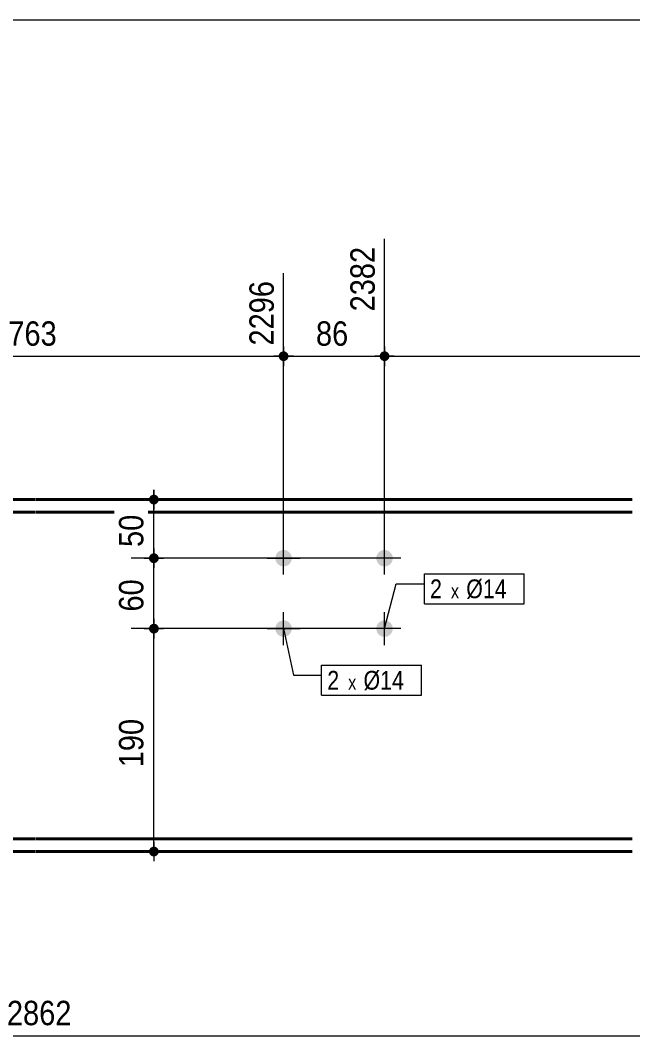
# Model space of a CAD drawing. Header units: millimetres. Extents: x 2 to 287, y 5 to 195.
# Drawn here: x 144.7 to 209.9, y 86.8 to 195 of the extents above; entities that cross this region are included whole.
import ezdxf

# ---------------------------------------------------------------- set-up
doc = ezdxf.new("R2010")
doc.units = ezdxf.units.MM
for name, color, linetype, lineweight in [('Boulon', 7, 'Continuous', 0), ('Cotation', 7, 'Continuous', 0), ('Désignation boulon', 3, 'Continuous', 0), ('Feuille dessin', 5, 'Continuous', 0), ('Piece', 2, 'Continuous', 0)]:
    doc.layers.add(name, color=color, linetype=linetype, lineweight=lineweight)
doc.styles.add('ARIAL', font='ARIAL.TTF')
doc.styles.add('COMIC_SANS_MS', font='COMIC.TTF')

# ---------------------------------------------------------------- blocks, each defined once
blk = doc.blocks.new('*A5')
at = {"layer": 'Boulon'}
for points in [[(184.36, 137.65), (184.35, 137.61), (184.35, 137.56), (184.34, 137.52), (184.33, 137.48), (184.32, 137.44), (184.31, 137.4), (184.29, 137.36), (184.27, 137.32), (184.25, 137.28), (184.23, 137.24), (184.21, 137.21), (184.18, 137.17), (184.16, 137.14), (184.13, 137.1), (184.1, 137.07), (184.07, 137.04), (184.04, 137.02), (184, 136.99), (183.97, 136.96), (183.93, 136.94), (183.89, 136.92), (183.86, 136.9), (183.82, 136.88), (183.78, 136.87), (183.74, 136.85), (183.69, 136.84), (183.65, 136.83), (183.61, 136.83), (183.57, 136.82), (183.52, 136.82), (183.48, 136.82), (183.44, 136.82), (183.4, 136.82), (183.35, 136.83), (183.31, 136.83), (183.27, 136.84), (183.23, 136.85), (183.19, 136.87), (183.15, 136.88), (183.11, 136.9), (183.07, 136.92), (183.03, 136.94), (183, 136.96), (182.96, 136.99), (182.93, 137.02), (182.89, 137.04), (182.86, 137.07), (182.83, 137.1), (182.81, 137.14), (182.78, 137.17), (182.75, 137.21), (182.73, 137.24), (182.71, 137.28), (182.69, 137.32), (182.67, 137.36), (182.66, 137.4), (182.64, 137.44), (182.63, 137.48), (182.62, 137.52), (182.62, 137.56), (182.61, 137.61), (182.61, 137.65), (182.61, 137.69), (182.61, 137.73), (182.61, 137.78), (182.62, 137.82), (182.62, 137.86), (182.63, 137.9), (182.64, 137.95), (182.66, 137.99), (182.67, 138.03), (182.69, 138.07), (182.71, 138.1), (182.73, 138.14), (182.75, 138.18), (182.78, 138.21), (182.81, 138.25), (182.83, 138.28), (182.86, 138.31), (182.89, 138.34), (182.93, 138.37), (182.96, 138.39), (183, 138.42), (183.03, 138.44), (183.07, 138.46), (183.11, 138.48), (183.15, 138.5), (183.19, 138.52), (183.23, 138.53), (183.27, 138.54), (183.31, 138.55), (183.35, 138.56), (183.4, 138.56), (183.44, 138.57), (183.48, 138.57), (183.52, 138.57), (183.57, 138.56), (183.61, 138.56), (183.65, 138.55), (183.69, 138.54), (183.74, 138.53), (183.78, 138.52), (183.82, 138.5), (183.86, 138.48), (183.89, 138.46), (183.93, 138.44), (183.97, 138.42), (184, 138.39), (184.04, 138.37), (184.07, 138.34), (184.1, 138.31), (184.13, 138.28), (184.16, 138.25), (184.18, 138.21), (184.21, 138.18), (184.23, 138.14), (184.25, 138.1), (184.27, 138.07), (184.29, 138.03), (184.31, 137.99), (184.32, 137.95), (184.33, 137.9), (184.34, 137.86), (184.35, 137.82), (184.35, 137.78), (184.36, 137.73), (184.36, 137.69)], [(184.36, 130.15), (184.35, 130.11), (184.35, 130.06), (184.34, 130.02), (184.33, 129.98), (184.32, 129.94), (184.31, 129.9), (184.29, 129.86), (184.27, 129.82), (184.25, 129.78), (184.23, 129.74), (184.21, 129.71), (184.18, 129.67), (184.16, 129.64), (184.13, 129.6), (184.1, 129.57), (184.07, 129.54), (184.04, 129.52), (184, 129.49), (183.97, 129.46), (183.93, 129.44), (183.89, 129.42), (183.86, 129.4), (183.82, 129.38), (183.78, 129.37), (183.74, 129.35), (183.69, 129.34), (183.65, 129.33), (183.61, 129.33), (183.57, 129.32), (183.52, 129.32), (183.48, 129.32), (183.44, 129.32), (183.4, 129.32), (183.35, 129.33), (183.31, 129.33), (183.27, 129.34), (183.23, 129.35), (183.19, 129.37), (183.15, 129.38), (183.11, 129.4), (183.07, 129.42), (183.03, 129.44), (183, 129.46), (182.96, 129.49), (182.93, 129.52), (182.89, 129.54), (182.86, 129.57), (182.83, 129.6), (182.81, 129.64), (182.78, 129.67), (182.75, 129.71), (182.73, 129.74), (182.71, 129.78), (182.69, 129.82), (182.67, 129.86), (182.66, 129.9), (182.64, 129.94), (182.63, 129.98), (182.62, 130.02), (182.62, 130.06), (182.61, 130.11), (182.61, 130.15), (182.61, 130.19), (182.61, 130.23), (182.61, 130.28), (182.62, 130.32), (182.62, 130.36), (182.63, 130.4), (182.64, 130.45), (182.66, 130.49), (182.67, 130.53), (182.69, 130.57), (182.71, 130.6), (182.73, 130.64), (182.75, 130.68), (182.78, 130.71), (182.81, 130.75), (182.83, 130.78), (182.86, 130.81), (182.89, 130.84), (182.93, 130.87), (182.96, 130.89), (183, 130.92), (183.03, 130.94), (183.07, 130.96), (183.11, 130.98), (183.15, 131), (183.19, 131.02), (183.23, 131.03), (183.27, 131.04), (183.31, 131.05), (183.35, 131.06), (183.4, 131.06), (183.44, 131.07), (183.48, 131.07), (183.52, 131.07), (183.57, 131.06), (183.61, 131.06), (183.65, 131.05), (183.69, 131.04), (183.74, 131.03), (183.78, 131.02), (183.82, 131), (183.86, 130.98), (183.89, 130.96), (183.93, 130.94), (183.97, 130.92), (184, 130.89), (184.04, 130.87), (184.07, 130.84), (184.1, 130.81), (184.13, 130.78), (184.16, 130.75), (184.18, 130.71), (184.21, 130.68), (184.23, 130.64), (184.25, 130.6), (184.27, 130.57), (184.29, 130.53), (184.31, 130.49), (184.32, 130.45), (184.33, 130.4), (184.34, 130.36), (184.35, 130.32), (184.35, 130.28), (184.36, 130.23), (184.36, 130.19)]]:
    blk.add_hatch(color=256, dxfattribs=at).paths.add_polyline_path(points, flags=17)
at = {"layer": 'Boulon', "linetype": 'Continuous', "lineweight": 0}
for p, q in [((183.48, 135.94), (183.48, 139.44)), ((185.23, 137.69), (181.73, 137.69)), ((183.48, 128.44), (183.48, 131.94)), ((185.23, 130.19), (181.73, 130.19))]:
    blk.add_line(p, q, dxfattribs=at)
blk = doc.blocks.new('*A6')
at = {"layer": 'Boulon'}
for points in [[(173.61, 137.65), (173.6, 137.61), (173.6, 137.56), (173.59, 137.52), (173.58, 137.48), (173.57, 137.44), (173.56, 137.4), (173.54, 137.36), (173.52, 137.32), (173.5, 137.28), (173.48, 137.24), (173.46, 137.21), (173.43, 137.17), (173.41, 137.14), (173.38, 137.1), (173.35, 137.07), (173.32, 137.04), (173.29, 137.02), (173.25, 136.99), (173.22, 136.96), (173.18, 136.94), (173.14, 136.92), (173.11, 136.9), (173.07, 136.88), (173.03, 136.87), (172.99, 136.85), (172.94, 136.84), (172.9, 136.83), (172.86, 136.83), (172.82, 136.82), (172.77, 136.82), (172.73, 136.82), (172.69, 136.82), (172.65, 136.82), (172.6, 136.83), (172.56, 136.83), (172.52, 136.84), (172.48, 136.85), (172.44, 136.87), (172.4, 136.88), (172.36, 136.9), (172.32, 136.92), (172.28, 136.94), (172.25, 136.96), (172.21, 136.99), (172.18, 137.02), (172.14, 137.04), (172.11, 137.07), (172.08, 137.1), (172.06, 137.14), (172.03, 137.17), (172, 137.21), (171.98, 137.24), (171.96, 137.28), (171.94, 137.32), (171.92, 137.36), (171.91, 137.4), (171.89, 137.44), (171.88, 137.48), (171.87, 137.52), (171.87, 137.56), (171.86, 137.61), (171.86, 137.65), (171.86, 137.69), (171.86, 137.73), (171.86, 137.78), (171.87, 137.82), (171.87, 137.86), (171.88, 137.9), (171.89, 137.95), (171.91, 137.99), (171.92, 138.03), (171.94, 138.07), (171.96, 138.1), (171.98, 138.14), (172, 138.18), (172.03, 138.21), (172.06, 138.25), (172.08, 138.28), (172.11, 138.31), (172.14, 138.34), (172.18, 138.37), (172.21, 138.39), (172.25, 138.42), (172.28, 138.44), (172.32, 138.46), (172.36, 138.48), (172.4, 138.5), (172.44, 138.52), (172.48, 138.53), (172.52, 138.54), (172.56, 138.55), (172.6, 138.56), (172.65, 138.56), (172.69, 138.57), (172.73, 138.57), (172.77, 138.57), (172.82, 138.56), (172.86, 138.56), (172.9, 138.55), (172.94, 138.54), (172.99, 138.53), (173.03, 138.52), (173.07, 138.5), (173.11, 138.48), (173.14, 138.46), (173.18, 138.44), (173.22, 138.42), (173.25, 138.39), (173.29, 138.37), (173.32, 138.34), (173.35, 138.31), (173.38, 138.28), (173.41, 138.25), (173.43, 138.21), (173.46, 138.18), (173.48, 138.14), (173.5, 138.1), (173.52, 138.07), (173.54, 138.03), (173.56, 137.99), (173.57, 137.95), (173.58, 137.9), (173.59, 137.86), (173.6, 137.82), (173.6, 137.78), (173.61, 137.73), (173.61, 137.69)], [(173.61, 130.15), (173.6, 130.11), (173.6, 130.06), (173.59, 130.02), (173.58, 129.98), (173.57, 129.94), (173.56, 129.9), (173.54, 129.86), (173.52, 129.82), (173.5, 129.78), (173.48, 129.74), (173.46, 129.71), (173.43, 129.67), (173.41, 129.64), (173.38, 129.6), (173.35, 129.57), (173.32, 129.54), (173.29, 129.52), (173.25, 129.49), (173.22, 129.46), (173.18, 129.44), (173.14, 129.42), (173.11, 129.4), (173.07, 129.38), (173.03, 129.37), (172.99, 129.35), (172.94, 129.34), (172.9, 129.33), (172.86, 129.33), (172.82, 129.32), (172.77, 129.32), (172.73, 129.32), (172.69, 129.32), (172.65, 129.32), (172.6, 129.33), (172.56, 129.33), (172.52, 129.34), (172.48, 129.35), (172.44, 129.37), (172.4, 129.38), (172.36, 129.4), (172.32, 129.42), (172.28, 129.44), (172.25, 129.46), (172.21, 129.49), (172.18, 129.52), (172.14, 129.54), (172.11, 129.57), (172.08, 129.6), (172.06, 129.64), (172.03, 129.67), (172, 129.71), (171.98, 129.74), (171.96, 129.78), (171.94, 129.82), (171.92, 129.86), (171.91, 129.9), (171.89, 129.94), (171.88, 129.98), (171.87, 130.02), (171.87, 130.06), (171.86, 130.11), (171.86, 130.15), (171.86, 130.19), (171.86, 130.23), (171.86, 130.28), (171.87, 130.32), (171.87, 130.36), (171.88, 130.4), (171.89, 130.45), (171.91, 130.49), (171.92, 130.53), (171.94, 130.57), (171.96, 130.6), (171.98, 130.64), (172, 130.68), (172.03, 130.71), (172.06, 130.75), (172.08, 130.78), (172.11, 130.81), (172.14, 130.84), (172.18, 130.87), (172.21, 130.89), (172.25, 130.92), (172.28, 130.94), (172.32, 130.96), (172.36, 130.98), (172.4, 131), (172.44, 131.02), (172.48, 131.03), (172.52, 131.04), (172.56, 131.05), (172.6, 131.06), (172.65, 131.06), (172.69, 131.07), (172.73, 131.07), (172.77, 131.07), (172.82, 131.06), (172.86, 131.06), (172.9, 131.05), (172.94, 131.04), (172.99, 131.03), (173.03, 131.02), (173.07, 131), (173.11, 130.98), (173.14, 130.96), (173.18, 130.94), (173.22, 130.92), (173.25, 130.89), (173.29, 130.87), (173.32, 130.84), (173.35, 130.81), (173.38, 130.78), (173.41, 130.75), (173.43, 130.71), (173.46, 130.68), (173.48, 130.64), (173.5, 130.6), (173.52, 130.57), (173.54, 130.53), (173.56, 130.49), (173.57, 130.45), (173.58, 130.4), (173.59, 130.36), (173.6, 130.32), (173.6, 130.28), (173.61, 130.23), (173.61, 130.19)]]:
    blk.add_hatch(color=256, dxfattribs=at).paths.add_polyline_path(points, flags=17)
at = {"layer": 'Boulon', "linetype": 'Continuous', "lineweight": 0}
for p, q in [((172.73, 135.94), (172.73, 139.44)), ((170.98, 137.69), (174.48, 137.69)), ((172.73, 128.44), (172.73, 131.94)), ((170.98, 130.19), (174.48, 130.19))]:
    blk.add_line(p, q, dxfattribs=at)
blk = doc.blocks.new('*A7')
at = {"layer": 'Piece', "color": 2, "linetype": 'Continuous', "lineweight": 40}
for p, q in [((146.260622, 143.941419), (82.768208, 143.941419)), ((209.853036, 143.941419), (146.360622, 143.941419)), ((146.260622, 142.603919), (96.318596, 142.603919)), ((154.678596, 142.603919), (146.360622, 142.603919)), ((209.853036, 142.603919), (158.318596, 142.603919)), ((146.260622, 107.778919), (82.768208, 107.778919)), ((209.853036, 107.778919), (146.360622, 107.778919)), ((82.768208, 106.441419), (146.260622, 106.441419)), ((146.360622, 106.441419), (209.853036, 106.441419))]:
    blk.add_line(p, q, dxfattribs=at)
blk = doc.blocks.new('*A8')
at = {"layer": 'Feuille dessin', "linetype": 'Continuous', "lineweight": 0}
blk.add_line((282, 195), (5, 195), dxfattribs=at)
blk = doc.blocks.new('*A15')
at = {"layer": 'Cotation', "linetype": 'Continuous', "lineweight": 0}
blk.add_line((53.04, 86.82), (241.2, 86.82), dxfattribs=at)
at = {"layer": 'Cotation', "style": 'ARIAL', "width": 0.85}
blk.add_text('2862', height=2.6, dxfattribs=at).set_placement((143.27, 87.94))
blk = doc.blocks.new('*A23')
at = {"layer": 'Cotation'}
for points in [[(119.86, 158.7), (119.84, 158.7), (119.81, 158.7), (119.79, 158.7), (119.76, 158.71), (119.74, 158.72), (119.71, 158.73), (119.69, 158.73), (119.67, 158.74), (119.64, 158.76), (119.62, 158.77), (119.6, 158.78), (119.58, 158.8), (119.56, 158.81), (119.54, 158.83), (119.52, 158.85), (119.5, 158.87), (119.49, 158.89), (119.47, 158.91), (119.46, 158.93), (119.44, 158.95), (119.43, 158.97), (119.42, 158.99), (119.41, 159.02), (119.4, 159.04), (119.39, 159.06), (119.38, 159.09), (119.38, 159.11), (119.38, 159.14), (119.37, 159.16), (119.37, 159.19), (119.37, 159.21), (119.37, 159.24), (119.37, 159.27), (119.38, 159.29), (119.38, 159.32), (119.38, 159.34), (119.39, 159.37), (119.4, 159.39), (119.41, 159.41), (119.42, 159.44), (119.43, 159.46), (119.44, 159.48), (119.46, 159.5), (119.47, 159.52), (119.49, 159.54), (119.5, 159.56), (119.52, 159.58), (119.54, 159.6), (119.56, 159.62), (119.58, 159.63), (119.6, 159.65), (119.62, 159.66), (119.64, 159.67), (119.67, 159.68), (119.69, 159.7), (119.71, 159.7), (119.74, 159.71), (119.76, 159.72), (119.79, 159.72), (119.81, 159.73), (119.84, 159.73), (119.86, 159.73), (119.89, 159.73), (119.91, 159.73), (119.94, 159.73), (119.97, 159.73), (119.99, 159.72), (120.02, 159.72), (120.04, 159.71), (120.06, 159.7), (120.09, 159.7), (120.11, 159.68), (120.13, 159.67), (120.16, 159.66), (120.18, 159.65), (120.2, 159.63), (120.22, 159.62), (120.24, 159.6), (120.26, 159.58), (120.27, 159.56), (120.29, 159.54), (120.31, 159.52), (120.32, 159.5), (120.34, 159.48), (120.35, 159.46), (120.36, 159.44), (120.37, 159.41), (120.38, 159.39), (120.39, 159.37), (120.39, 159.34), (120.4, 159.32), (120.4, 159.29), (120.41, 159.27), (120.41, 159.24), (120.41, 159.21), (120.41, 159.19), (120.41, 159.16), (120.4, 159.14), (120.4, 159.11), (120.39, 159.09), (120.39, 159.06), (120.38, 159.04), (120.37, 159.02), (120.36, 158.99), (120.35, 158.97), (120.34, 158.95), (120.32, 158.93), (120.31, 158.91), (120.29, 158.89), (120.27, 158.87), (120.26, 158.85), (120.24, 158.83), (120.22, 158.81), (120.2, 158.8), (120.18, 158.78), (120.16, 158.77), (120.13, 158.76), (120.11, 158.74), (120.09, 158.73), (120.06, 158.73), (120.04, 158.72), (120.02, 158.71), (119.99, 158.7), (119.97, 158.7), (119.94, 158.7), (119.91, 158.7), (119.89, 158.69)], [(172.71, 158.7), (172.68, 158.7), (172.66, 158.7), (172.63, 158.7), (172.61, 158.71), (172.58, 158.72), (172.56, 158.73), (172.53, 158.73), (172.51, 158.74), (172.49, 158.76), (172.46, 158.77), (172.44, 158.78), (172.42, 158.8), (172.4, 158.81), (172.38, 158.83), (172.36, 158.85), (172.35, 158.87), (172.33, 158.89), (172.31, 158.91), (172.3, 158.93), (172.29, 158.95), (172.27, 158.97), (172.26, 158.99), (172.25, 159.02), (172.24, 159.04), (172.23, 159.06), (172.23, 159.09), (172.22, 159.11), (172.22, 159.14), (172.21, 159.16), (172.21, 159.19), (172.21, 159.21), (172.21, 159.24), (172.21, 159.27), (172.22, 159.29), (172.22, 159.32), (172.23, 159.34), (172.23, 159.37), (172.24, 159.39), (172.25, 159.41), (172.26, 159.44), (172.27, 159.46), (172.29, 159.48), (172.3, 159.5), (172.31, 159.52), (172.33, 159.54), (172.35, 159.56), (172.36, 159.58), (172.38, 159.6), (172.4, 159.62), (172.42, 159.63), (172.44, 159.65), (172.46, 159.66), (172.49, 159.67), (172.51, 159.68), (172.53, 159.7), (172.56, 159.7), (172.58, 159.71), (172.61, 159.72), (172.63, 159.72), (172.66, 159.73), (172.68, 159.73), (172.71, 159.73), (172.73, 159.73), (172.76, 159.73), (172.78, 159.73), (172.81, 159.73), (172.83, 159.72), (172.86, 159.72), (172.88, 159.71), (172.91, 159.7), (172.93, 159.7), (172.95, 159.68), (172.98, 159.67), (173, 159.66), (173.02, 159.65), (173.04, 159.63), (173.06, 159.62), (173.08, 159.6), (173.1, 159.58), (173.12, 159.56), (173.13, 159.54), (173.15, 159.52), (173.16, 159.5), (173.18, 159.48), (173.19, 159.46), (173.2, 159.44), (173.21, 159.41), (173.22, 159.39), (173.23, 159.37), (173.24, 159.34), (173.24, 159.32), (173.25, 159.29), (173.25, 159.27), (173.25, 159.24), (173.25, 159.21), (173.25, 159.19), (173.25, 159.16), (173.25, 159.14), (173.24, 159.11), (173.24, 159.09), (173.23, 159.06), (173.22, 159.04), (173.21, 159.02), (173.2, 158.99), (173.19, 158.97), (173.18, 158.95), (173.16, 158.93), (173.15, 158.91), (173.13, 158.89), (173.12, 158.87), (173.1, 158.85), (173.08, 158.83), (173.06, 158.81), (173.04, 158.8), (173.02, 158.78), (173, 158.77), (172.98, 158.76), (172.95, 158.74), (172.93, 158.73), (172.91, 158.73), (172.88, 158.72), (172.86, 158.71), (172.83, 158.7), (172.81, 158.7), (172.78, 158.7), (172.76, 158.7), (172.73, 158.69)]]:
    blk.add_hatch(color=256, dxfattribs=at).paths.add_polyline_path(points, flags=17)
at = {"layer": 'Cotation', "linetype": 'Continuous', "lineweight": 0}
for p, q in [((119.89, 138.69), (119.89, 171.71)), ((172.73, 138.69), (172.73, 168.07)), ((119.89, 160.25), (119.89, 158.17)), ((172.73, 160.25), (172.73, 158.17)), ((120.93, 159.21), (118.85, 159.21)), ((119.89, 159.21), (118.85, 159.21)), ((119.89, 159.21), (172.73, 159.21)), ((173.77, 159.21), (171.69, 159.21)), ((172.73, 159.21), (173.77, 159.21))]:
    blk.add_line(p, q, dxfattribs=at)
at = {"layer": 'Cotation'}
for p in [(119.89, 159.21), (172.73, 159.21)]:
    blk.add_point(p, dxfattribs=at)
at = {"layer": 'Cotation', "style": 'ARIAL', "width": 0.85}
blk.add_text('2296', height=2.6, rotation=90.0002, dxfattribs=at).set_placement((171.69, 160.35))
blk.add_text('763', height=2.6, dxfattribs=at).set_placement((143.42, 160.33))
blk = doc.blocks.new('*A24')
at = {"layer": 'Cotation'}
for points in [[(172.71, 158.7), (172.68, 158.7), (172.66, 158.7), (172.63, 158.7), (172.61, 158.71), (172.58, 158.72), (172.56, 158.73), (172.53, 158.73), (172.51, 158.74), (172.49, 158.76), (172.46, 158.77), (172.44, 158.78), (172.42, 158.8), (172.4, 158.81), (172.38, 158.83), (172.36, 158.85), (172.35, 158.87), (172.33, 158.89), (172.31, 158.91), (172.3, 158.93), (172.29, 158.95), (172.27, 158.97), (172.26, 158.99), (172.25, 159.02), (172.24, 159.04), (172.23, 159.06), (172.23, 159.09), (172.22, 159.11), (172.22, 159.14), (172.21, 159.16), (172.21, 159.19), (172.21, 159.21), (172.21, 159.24), (172.21, 159.27), (172.22, 159.29), (172.22, 159.32), (172.23, 159.34), (172.23, 159.37), (172.24, 159.39), (172.25, 159.41), (172.26, 159.44), (172.27, 159.46), (172.29, 159.48), (172.3, 159.5), (172.31, 159.52), (172.33, 159.54), (172.35, 159.56), (172.36, 159.58), (172.38, 159.6), (172.4, 159.62), (172.42, 159.63), (172.44, 159.65), (172.46, 159.66), (172.49, 159.67), (172.51, 159.68), (172.53, 159.7), (172.56, 159.7), (172.58, 159.71), (172.61, 159.72), (172.63, 159.72), (172.66, 159.73), (172.68, 159.73), (172.71, 159.73), (172.73, 159.73), (172.76, 159.73), (172.78, 159.73), (172.81, 159.73), (172.83, 159.72), (172.86, 159.72), (172.88, 159.71), (172.91, 159.7), (172.93, 159.7), (172.95, 159.68), (172.98, 159.67), (173, 159.66), (173.02, 159.65), (173.04, 159.63), (173.06, 159.62), (173.08, 159.6), (173.1, 159.58), (173.12, 159.56), (173.13, 159.54), (173.15, 159.52), (173.16, 159.5), (173.18, 159.48), (173.19, 159.46), (173.2, 159.44), (173.21, 159.41), (173.22, 159.39), (173.23, 159.37), (173.24, 159.34), (173.24, 159.32), (173.25, 159.29), (173.25, 159.27), (173.25, 159.24), (173.25, 159.21), (173.25, 159.19), (173.25, 159.16), (173.25, 159.14), (173.24, 159.11), (173.24, 159.09), (173.23, 159.06), (173.22, 159.04), (173.21, 159.02), (173.2, 158.99), (173.19, 158.97), (173.18, 158.95), (173.16, 158.93), (173.15, 158.91), (173.13, 158.89), (173.12, 158.87), (173.1, 158.85), (173.08, 158.83), (173.06, 158.81), (173.04, 158.8), (173.02, 158.78), (173, 158.77), (172.98, 158.76), (172.95, 158.74), (172.93, 158.73), (172.91, 158.73), (172.88, 158.72), (172.86, 158.71), (172.83, 158.7), (172.81, 158.7), (172.78, 158.7), (172.76, 158.7), (172.73, 158.69)], [(183.46, 158.7), (183.43, 158.7), (183.41, 158.7), (183.38, 158.7), (183.36, 158.71), (183.33, 158.72), (183.31, 158.73), (183.28, 158.73), (183.26, 158.74), (183.24, 158.76), (183.21, 158.77), (183.19, 158.78), (183.17, 158.8), (183.15, 158.81), (183.13, 158.83), (183.11, 158.85), (183.1, 158.87), (183.08, 158.89), (183.06, 158.91), (183.05, 158.93), (183.04, 158.95), (183.02, 158.97), (183.01, 158.99), (183, 159.02), (182.99, 159.04), (182.98, 159.06), (182.98, 159.09), (182.97, 159.11), (182.97, 159.14), (182.96, 159.16), (182.96, 159.19), (182.96, 159.21), (182.96, 159.24), (182.96, 159.27), (182.97, 159.29), (182.97, 159.32), (182.98, 159.34), (182.98, 159.37), (182.99, 159.39), (183, 159.41), (183.01, 159.44), (183.02, 159.46), (183.04, 159.48), (183.05, 159.5), (183.06, 159.52), (183.08, 159.54), (183.1, 159.56), (183.11, 159.58), (183.13, 159.6), (183.15, 159.62), (183.17, 159.63), (183.19, 159.65), (183.21, 159.66), (183.24, 159.67), (183.26, 159.68), (183.28, 159.7), (183.31, 159.7), (183.33, 159.71), (183.36, 159.72), (183.38, 159.72), (183.41, 159.73), (183.43, 159.73), (183.46, 159.73), (183.48, 159.73), (183.51, 159.73), (183.53, 159.73), (183.56, 159.73), (183.58, 159.72), (183.61, 159.72), (183.63, 159.71), (183.66, 159.7), (183.68, 159.7), (183.7, 159.68), (183.73, 159.67), (183.75, 159.66), (183.77, 159.65), (183.79, 159.63), (183.81, 159.62), (183.83, 159.6), (183.85, 159.58), (183.87, 159.56), (183.88, 159.54), (183.9, 159.52), (183.91, 159.5), (183.93, 159.48), (183.94, 159.46), (183.95, 159.44), (183.96, 159.41), (183.97, 159.39), (183.98, 159.37), (183.99, 159.34), (183.99, 159.32), (184, 159.29), (184, 159.27), (184, 159.24), (184, 159.21), (184, 159.19), (184, 159.16), (184, 159.14), (183.99, 159.11), (183.99, 159.09), (183.98, 159.06), (183.97, 159.04), (183.96, 159.02), (183.95, 158.99), (183.94, 158.97), (183.93, 158.95), (183.91, 158.93), (183.9, 158.91), (183.88, 158.89), (183.87, 158.87), (183.85, 158.85), (183.83, 158.83), (183.81, 158.81), (183.79, 158.8), (183.77, 158.78), (183.75, 158.77), (183.73, 158.76), (183.7, 158.74), (183.68, 158.73), (183.66, 158.73), (183.63, 158.72), (183.61, 158.71), (183.58, 158.7), (183.56, 158.7), (183.53, 158.7), (183.51, 158.7), (183.48, 158.69)]]:
    blk.add_hatch(color=256, dxfattribs=at).paths.add_polyline_path(points, flags=17)
at = {"layer": 'Cotation', "linetype": 'Continuous', "lineweight": 0}
for p, q in [((183.48, 138.69), (183.48, 171.71)), ((172.73, 138.69), (172.73, 168.07)), ((172.73, 160.25), (172.73, 158.17)), ((183.48, 160.25), (183.48, 158.17)), ((173.77, 159.21), (171.69, 159.21)), ((172.73, 159.21), (171.69, 159.21)), ((172.73, 159.21), (183.48, 159.21)), ((184.52, 159.21), (182.44, 159.21)), ((183.48, 159.21), (184.52, 159.21))]:
    blk.add_line(p, q, dxfattribs=at)
at = {"layer": 'Cotation'}
for p in [(172.73, 159.21), (183.48, 159.21)]:
    blk.add_point(p, dxfattribs=at)
at = {"layer": 'Cotation', "style": 'ARIAL', "width": 0.85}
blk.add_text('2382', height=2.6, rotation=90.0002, dxfattribs=at).set_placement((182.44, 163.99))
blk.add_text('86', height=2.6, dxfattribs=at).set_placement((176.18, 160.33))
blk = doc.blocks.new('*A25')
at = {"layer": 'Cotation'}
for points in [[(183.46, 158.7), (183.43, 158.7), (183.41, 158.7), (183.38, 158.7), (183.36, 158.71), (183.33, 158.72), (183.31, 158.73), (183.28, 158.73), (183.26, 158.74), (183.24, 158.76), (183.21, 158.77), (183.19, 158.78), (183.17, 158.8), (183.15, 158.81), (183.13, 158.83), (183.11, 158.85), (183.1, 158.87), (183.08, 158.89), (183.06, 158.91), (183.05, 158.93), (183.04, 158.95), (183.02, 158.97), (183.01, 158.99), (183, 159.02), (182.99, 159.04), (182.98, 159.06), (182.98, 159.09), (182.97, 159.11), (182.97, 159.14), (182.96, 159.16), (182.96, 159.19), (182.96, 159.21), (182.96, 159.24), (182.96, 159.27), (182.97, 159.29), (182.97, 159.32), (182.98, 159.34), (182.98, 159.37), (182.99, 159.39), (183, 159.41), (183.01, 159.44), (183.02, 159.46), (183.04, 159.48), (183.05, 159.5), (183.06, 159.52), (183.08, 159.54), (183.1, 159.56), (183.11, 159.58), (183.13, 159.6), (183.15, 159.62), (183.17, 159.63), (183.19, 159.65), (183.21, 159.66), (183.24, 159.67), (183.26, 159.68), (183.28, 159.7), (183.31, 159.7), (183.33, 159.71), (183.36, 159.72), (183.38, 159.72), (183.41, 159.73), (183.43, 159.73), (183.46, 159.73), (183.48, 159.73), (183.51, 159.73), (183.53, 159.73), (183.56, 159.73), (183.58, 159.72), (183.61, 159.72), (183.63, 159.71), (183.66, 159.7), (183.68, 159.7), (183.7, 159.68), (183.73, 159.67), (183.75, 159.66), (183.77, 159.65), (183.79, 159.63), (183.81, 159.62), (183.83, 159.6), (183.85, 159.58), (183.87, 159.56), (183.88, 159.54), (183.9, 159.52), (183.91, 159.5), (183.93, 159.48), (183.94, 159.46), (183.95, 159.44), (183.96, 159.41), (183.97, 159.39), (183.98, 159.37), (183.99, 159.34), (183.99, 159.32), (184, 159.29), (184, 159.27), (184, 159.24), (184, 159.21), (184, 159.19), (184, 159.16), (184, 159.14), (183.99, 159.11), (183.99, 159.09), (183.98, 159.06), (183.97, 159.04), (183.96, 159.02), (183.95, 158.99), (183.94, 158.97), (183.93, 158.95), (183.91, 158.93), (183.9, 158.91), (183.88, 158.89), (183.87, 158.87), (183.85, 158.85), (183.83, 158.83), (183.81, 158.81), (183.79, 158.8), (183.77, 158.78), (183.75, 158.77), (183.73, 158.76), (183.7, 158.74), (183.68, 158.73), (183.66, 158.73), (183.63, 158.72), (183.61, 158.71), (183.58, 158.7), (183.56, 158.7), (183.53, 158.7), (183.51, 158.7), (183.48, 158.69)], [(244.93, 158.7), (244.9, 158.7), (244.88, 158.7), (244.85, 158.7), (244.83, 158.71), (244.8, 158.72), (244.78, 158.73), (244.75, 158.73), (244.73, 158.74), (244.71, 158.76), (244.69, 158.77), (244.66, 158.78), (244.64, 158.8), (244.62, 158.81), (244.6, 158.83), (244.59, 158.85), (244.57, 158.87), (244.55, 158.89), (244.54, 158.91), (244.52, 158.93), (244.51, 158.95), (244.49, 158.97), (244.48, 158.99), (244.47, 159.02), (244.46, 159.04), (244.46, 159.06), (244.45, 159.09), (244.44, 159.11), (244.44, 159.14), (244.44, 159.16), (244.43, 159.19), (244.43, 159.21), (244.43, 159.24), (244.44, 159.27), (244.44, 159.29), (244.44, 159.32), (244.45, 159.34), (244.46, 159.37), (244.46, 159.39), (244.47, 159.41), (244.48, 159.44), (244.49, 159.46), (244.51, 159.48), (244.52, 159.5), (244.54, 159.52), (244.55, 159.54), (244.57, 159.56), (244.59, 159.58), (244.6, 159.6), (244.62, 159.62), (244.64, 159.63), (244.66, 159.65), (244.69, 159.66), (244.71, 159.67), (244.73, 159.68), (244.75, 159.7), (244.78, 159.7), (244.8, 159.71), (244.83, 159.72), (244.85, 159.72), (244.88, 159.73), (244.9, 159.73), (244.93, 159.73), (244.95, 159.73), (244.98, 159.73), (245, 159.73), (245.03, 159.73), (245.05, 159.72), (245.08, 159.72), (245.1, 159.71), (245.13, 159.7), (245.15, 159.7), (245.18, 159.68), (245.2, 159.67), (245.22, 159.66), (245.24, 159.65), (245.26, 159.63), (245.28, 159.62), (245.3, 159.6), (245.32, 159.58), (245.34, 159.56), (245.36, 159.54), (245.37, 159.52), (245.39, 159.5), (245.4, 159.48), (245.41, 159.46), (245.42, 159.44), (245.43, 159.41), (245.44, 159.39), (245.45, 159.37), (245.46, 159.34), (245.46, 159.32), (245.47, 159.29), (245.47, 159.27), (245.47, 159.24), (245.47, 159.21), (245.47, 159.19), (245.47, 159.16), (245.47, 159.14), (245.46, 159.11), (245.46, 159.09), (245.45, 159.06), (245.44, 159.04), (245.43, 159.02), (245.42, 158.99), (245.41, 158.97), (245.4, 158.95), (245.39, 158.93), (245.37, 158.91), (245.36, 158.89), (245.34, 158.87), (245.32, 158.85), (245.3, 158.83), (245.28, 158.81), (245.26, 158.8), (245.24, 158.78), (245.22, 158.77), (245.2, 158.76), (245.18, 158.74), (245.15, 158.73), (245.13, 158.73), (245.1, 158.72), (245.08, 158.71), (245.05, 158.7), (245.03, 158.7), (245, 158.7), (244.98, 158.7), (244.95, 158.69)]]:
    blk.add_hatch(color=256, dxfattribs=at).paths.add_polyline_path(points, flags=17)
at = {"layer": 'Cotation', "linetype": 'Continuous', "lineweight": 0}
for p, q in [((183.48, 138.69), (183.48, 171.71)), ((244.95, 141.82), (244.95, 168.07)), ((183.48, 160.25), (183.48, 158.17)), ((244.95, 160.25), (244.95, 158.17)), ((184.52, 159.21), (182.44, 159.21)), ((183.48, 159.21), (182.44, 159.21)), ((183.48, 159.21), (244.95, 159.21)), ((245.99, 159.21), (243.91, 159.21)), ((244.95, 159.21), (245.99, 159.21))]:
    blk.add_line(p, q, dxfattribs=at)
at = {"layer": 'Cotation'}
for p in [(183.48, 159.21), (244.95, 159.21)]:
    blk.add_point(p, dxfattribs=at)
at = {"layer": 'Cotation', "style": 'ARIAL', "width": 0.85}
blk.add_text('2925', height=2.6, rotation=90.0002, dxfattribs=at).set_placement((243.91, 160.35))
blk.add_text('543', height=2.6, dxfattribs=at).set_placement((211.32, 160.33))
blk = doc.blocks.new('*A26')
at = {"layer": 'Cotation'}
for points in [[(158.89, 129.67), (158.87, 129.67), (158.84, 129.68), (158.82, 129.68), (158.79, 129.69), (158.77, 129.69), (158.74, 129.7), (158.72, 129.71), (158.7, 129.72), (158.67, 129.73), (158.65, 129.75), (158.63, 129.76), (158.61, 129.77), (158.59, 129.79), (158.57, 129.81), (158.55, 129.82), (158.53, 129.84), (158.52, 129.86), (158.5, 129.88), (158.49, 129.9), (158.47, 129.92), (158.46, 129.95), (158.45, 129.97), (158.44, 129.99), (158.43, 130.02), (158.42, 130.04), (158.41, 130.07), (158.41, 130.09), (158.4, 130.12), (158.4, 130.14), (158.4, 130.17), (158.4, 130.19), (158.4, 130.22), (158.4, 130.24), (158.4, 130.27), (158.41, 130.29), (158.41, 130.32), (158.42, 130.34), (158.43, 130.37), (158.44, 130.39), (158.45, 130.41), (158.46, 130.44), (158.47, 130.46), (158.49, 130.48), (158.5, 130.5), (158.52, 130.52), (158.53, 130.54), (158.55, 130.56), (158.57, 130.58), (158.59, 130.59), (158.61, 130.61), (158.63, 130.62), (158.65, 130.64), (158.67, 130.65), (158.7, 130.66), (158.72, 130.67), (158.74, 130.68), (158.77, 130.69), (158.79, 130.7), (158.82, 130.7), (158.84, 130.71), (158.87, 130.71), (158.89, 130.71), (158.92, 130.71), (158.94, 130.71), (158.97, 130.71), (158.99, 130.71), (159.02, 130.7), (159.04, 130.7), (159.07, 130.69), (159.09, 130.68), (159.12, 130.67), (159.14, 130.66), (159.16, 130.65), (159.19, 130.64), (159.21, 130.62), (159.23, 130.61), (159.25, 130.59), (159.27, 130.58), (159.29, 130.56), (159.3, 130.54), (159.32, 130.52), (159.34, 130.5), (159.35, 130.48), (159.36, 130.46), (159.38, 130.44), (159.39, 130.41), (159.4, 130.39), (159.41, 130.37), (159.42, 130.34), (159.42, 130.32), (159.43, 130.29), (159.43, 130.27), (159.44, 130.24), (159.44, 130.22), (159.44, 130.19), (159.44, 130.17), (159.44, 130.14), (159.43, 130.12), (159.43, 130.09), (159.42, 130.07), (159.42, 130.04), (159.41, 130.02), (159.4, 129.99), (159.39, 129.97), (159.38, 129.95), (159.36, 129.92), (159.35, 129.9), (159.34, 129.88), (159.32, 129.86), (159.3, 129.84), (159.29, 129.82), (159.27, 129.81), (159.25, 129.79), (159.23, 129.77), (159.21, 129.76), (159.19, 129.75), (159.16, 129.73), (159.14, 129.72), (159.12, 129.71), (159.09, 129.7), (159.07, 129.69), (159.04, 129.69), (159.02, 129.68), (158.99, 129.68), (158.97, 129.67), (158.94, 129.67), (158.92, 129.67)], [(158.89, 105.92), (158.87, 105.92), (158.84, 105.93), (158.82, 105.93), (158.79, 105.94), (158.77, 105.94), (158.74, 105.95), (158.72, 105.96), (158.7, 105.97), (158.67, 105.98), (158.65, 106), (158.63, 106.01), (158.61, 106.02), (158.59, 106.04), (158.57, 106.06), (158.55, 106.07), (158.53, 106.09), (158.52, 106.11), (158.5, 106.13), (158.49, 106.15), (158.47, 106.17), (158.46, 106.2), (158.45, 106.22), (158.44, 106.24), (158.43, 106.27), (158.42, 106.29), (158.41, 106.32), (158.41, 106.34), (158.4, 106.37), (158.4, 106.39), (158.4, 106.42), (158.4, 106.44), (158.4, 106.47), (158.4, 106.49), (158.4, 106.52), (158.41, 106.54), (158.41, 106.57), (158.42, 106.59), (158.43, 106.62), (158.44, 106.64), (158.45, 106.66), (158.46, 106.69), (158.47, 106.71), (158.49, 106.73), (158.5, 106.75), (158.52, 106.77), (158.53, 106.79), (158.55, 106.81), (158.57, 106.83), (158.59, 106.84), (158.61, 106.86), (158.63, 106.87), (158.65, 106.89), (158.67, 106.9), (158.7, 106.91), (158.72, 106.92), (158.74, 106.93), (158.77, 106.94), (158.79, 106.95), (158.82, 106.95), (158.84, 106.96), (158.87, 106.96), (158.89, 106.96), (158.92, 106.96), (158.94, 106.96), (158.97, 106.96), (158.99, 106.96), (159.02, 106.95), (159.04, 106.95), (159.07, 106.94), (159.09, 106.93), (159.12, 106.92), (159.14, 106.91), (159.16, 106.9), (159.19, 106.89), (159.21, 106.87), (159.23, 106.86), (159.25, 106.84), (159.27, 106.83), (159.29, 106.81), (159.3, 106.79), (159.32, 106.77), (159.34, 106.75), (159.35, 106.73), (159.36, 106.71), (159.38, 106.69), (159.39, 106.66), (159.4, 106.64), (159.41, 106.62), (159.42, 106.59), (159.42, 106.57), (159.43, 106.54), (159.43, 106.52), (159.44, 106.49), (159.44, 106.47), (159.44, 106.44), (159.44, 106.42), (159.44, 106.39), (159.43, 106.37), (159.43, 106.34), (159.42, 106.32), (159.42, 106.29), (159.41, 106.27), (159.4, 106.24), (159.39, 106.22), (159.38, 106.2), (159.36, 106.17), (159.35, 106.15), (159.34, 106.13), (159.32, 106.11), (159.3, 106.09), (159.29, 106.07), (159.27, 106.06), (159.25, 106.04), (159.23, 106.02), (159.21, 106.01), (159.19, 106), (159.16, 105.98), (159.14, 105.97), (159.12, 105.96), (159.09, 105.95), (159.07, 105.94), (159.04, 105.94), (159.02, 105.93), (158.99, 105.93), (158.97, 105.92), (158.94, 105.92), (158.92, 105.92)]]:
    blk.add_hatch(color=256, dxfattribs=at).paths.add_polyline_path(points, flags=17)
at = {"layer": 'Cotation', "linetype": 'Continuous', "lineweight": 0}
for p, q in [((158.92, 131.23), (158.92, 129.15)), ((158.92, 130.19), (158.92, 131.23)), ((182.48, 130.19), (156.5, 130.19)), ((157.88, 130.19), (159.96, 130.19)), ((158.92, 106.44), (158.92, 130.19)), ((158.92, 107.48), (158.92, 105.4)), ((171.73, 106.44), (156.5, 106.44)), ((157.88, 106.44), (159.96, 106.44)), ((158.92, 106.44), (158.92, 105.4))]:
    blk.add_line(p, q, dxfattribs=at)
at = {"layer": 'Cotation'}
for p in [(158.92, 130.19), (158.92, 106.44)]:
    blk.add_point(p, dxfattribs=at)
at = {"layer": 'Cotation', "style": 'ARIAL', "width": 0.85}
blk.add_text('190', height=2.6, rotation=90.0002, dxfattribs=at).set_placement((157.8, 115.42))
blk = doc.blocks.new('*A27')
at = {"layer": 'Cotation'}
for points in [[(158.89, 137.17), (158.87, 137.17), (158.84, 137.18), (158.82, 137.18), (158.79, 137.19), (158.77, 137.19), (158.74, 137.2), (158.72, 137.21), (158.7, 137.22), (158.67, 137.23), (158.65, 137.25), (158.63, 137.26), (158.61, 137.27), (158.59, 137.29), (158.57, 137.31), (158.55, 137.32), (158.53, 137.34), (158.52, 137.36), (158.5, 137.38), (158.49, 137.4), (158.47, 137.42), (158.46, 137.45), (158.45, 137.47), (158.44, 137.49), (158.43, 137.52), (158.42, 137.54), (158.41, 137.57), (158.41, 137.59), (158.4, 137.62), (158.4, 137.64), (158.4, 137.67), (158.4, 137.69), (158.4, 137.72), (158.4, 137.74), (158.4, 137.77), (158.41, 137.79), (158.41, 137.82), (158.42, 137.84), (158.43, 137.87), (158.44, 137.89), (158.45, 137.91), (158.46, 137.94), (158.47, 137.96), (158.49, 137.98), (158.5, 138), (158.52, 138.02), (158.53, 138.04), (158.55, 138.06), (158.57, 138.08), (158.59, 138.09), (158.61, 138.11), (158.63, 138.12), (158.65, 138.14), (158.67, 138.15), (158.7, 138.16), (158.72, 138.17), (158.74, 138.18), (158.77, 138.19), (158.79, 138.2), (158.82, 138.2), (158.84, 138.21), (158.87, 138.21), (158.89, 138.21), (158.92, 138.21), (158.94, 138.21), (158.97, 138.21), (158.99, 138.21), (159.02, 138.2), (159.04, 138.2), (159.07, 138.19), (159.09, 138.18), (159.12, 138.17), (159.14, 138.16), (159.16, 138.15), (159.19, 138.14), (159.21, 138.12), (159.23, 138.11), (159.25, 138.09), (159.27, 138.08), (159.29, 138.06), (159.3, 138.04), (159.32, 138.02), (159.34, 138), (159.35, 137.98), (159.36, 137.96), (159.38, 137.94), (159.39, 137.91), (159.4, 137.89), (159.41, 137.87), (159.42, 137.84), (159.42, 137.82), (159.43, 137.79), (159.43, 137.77), (159.44, 137.74), (159.44, 137.72), (159.44, 137.69), (159.44, 137.67), (159.44, 137.64), (159.43, 137.62), (159.43, 137.59), (159.42, 137.57), (159.42, 137.54), (159.41, 137.52), (159.4, 137.49), (159.39, 137.47), (159.38, 137.45), (159.36, 137.42), (159.35, 137.4), (159.34, 137.38), (159.32, 137.36), (159.3, 137.34), (159.29, 137.32), (159.27, 137.31), (159.25, 137.29), (159.23, 137.27), (159.21, 137.26), (159.19, 137.25), (159.16, 137.23), (159.14, 137.22), (159.12, 137.21), (159.09, 137.2), (159.07, 137.19), (159.04, 137.19), (159.02, 137.18), (158.99, 137.18), (158.97, 137.17), (158.94, 137.17), (158.92, 137.17)], [(158.89, 129.67), (158.87, 129.67), (158.84, 129.68), (158.82, 129.68), (158.79, 129.69), (158.77, 129.69), (158.74, 129.7), (158.72, 129.71), (158.7, 129.72), (158.67, 129.73), (158.65, 129.75), (158.63, 129.76), (158.61, 129.77), (158.59, 129.79), (158.57, 129.81), (158.55, 129.82), (158.53, 129.84), (158.52, 129.86), (158.5, 129.88), (158.49, 129.9), (158.47, 129.92), (158.46, 129.95), (158.45, 129.97), (158.44, 129.99), (158.43, 130.02), (158.42, 130.04), (158.41, 130.07), (158.41, 130.09), (158.4, 130.12), (158.4, 130.14), (158.4, 130.17), (158.4, 130.19), (158.4, 130.22), (158.4, 130.24), (158.4, 130.27), (158.41, 130.29), (158.41, 130.32), (158.42, 130.34), (158.43, 130.37), (158.44, 130.39), (158.45, 130.41), (158.46, 130.44), (158.47, 130.46), (158.49, 130.48), (158.5, 130.5), (158.52, 130.52), (158.53, 130.54), (158.55, 130.56), (158.57, 130.58), (158.59, 130.59), (158.61, 130.61), (158.63, 130.62), (158.65, 130.64), (158.67, 130.65), (158.7, 130.66), (158.72, 130.67), (158.74, 130.68), (158.77, 130.69), (158.79, 130.7), (158.82, 130.7), (158.84, 130.71), (158.87, 130.71), (158.89, 130.71), (158.92, 130.71), (158.94, 130.71), (158.97, 130.71), (158.99, 130.71), (159.02, 130.7), (159.04, 130.7), (159.07, 130.69), (159.09, 130.68), (159.12, 130.67), (159.14, 130.66), (159.16, 130.65), (159.19, 130.64), (159.21, 130.62), (159.23, 130.61), (159.25, 130.59), (159.27, 130.58), (159.29, 130.56), (159.3, 130.54), (159.32, 130.52), (159.34, 130.5), (159.35, 130.48), (159.36, 130.46), (159.38, 130.44), (159.39, 130.41), (159.4, 130.39), (159.41, 130.37), (159.42, 130.34), (159.42, 130.32), (159.43, 130.29), (159.43, 130.27), (159.44, 130.24), (159.44, 130.22), (159.44, 130.19), (159.44, 130.17), (159.44, 130.14), (159.43, 130.12), (159.43, 130.09), (159.42, 130.07), (159.42, 130.04), (159.41, 130.02), (159.4, 129.99), (159.39, 129.97), (159.38, 129.95), (159.36, 129.92), (159.35, 129.9), (159.34, 129.88), (159.32, 129.86), (159.3, 129.84), (159.29, 129.82), (159.27, 129.81), (159.25, 129.79), (159.23, 129.77), (159.21, 129.76), (159.19, 129.75), (159.16, 129.73), (159.14, 129.72), (159.12, 129.71), (159.09, 129.7), (159.07, 129.69), (159.04, 129.69), (159.02, 129.68), (158.99, 129.68), (158.97, 129.67), (158.94, 129.67), (158.92, 129.67)]]:
    blk.add_hatch(color=256, dxfattribs=at).paths.add_polyline_path(points, flags=17)
at = {"layer": 'Cotation', "linetype": 'Continuous', "lineweight": 0}
for p, q in [((158.92, 138.73), (158.92, 136.65)), ((158.92, 137.69), (158.92, 138.73)), ((182.48, 137.69), (156.5, 137.69)), ((157.88, 137.69), (159.96, 137.69)), ((158.92, 130.19), (158.92, 137.69)), ((158.92, 131.23), (158.92, 129.15)), ((182.48, 130.19), (156.5, 130.19)), ((157.88, 130.19), (159.96, 130.19)), ((158.92, 130.19), (158.92, 129.15))]:
    blk.add_line(p, q, dxfattribs=at)
at = {"layer": 'Cotation'}
for p in [(158.92, 137.69), (158.92, 130.19)]:
    blk.add_point(p, dxfattribs=at)
at = {"layer": 'Cotation', "style": 'ARIAL', "width": 0.85}
blk.add_text('60', height=2.6, rotation=90.0002, dxfattribs=at).set_placement((157.8, 132.01))
blk = doc.blocks.new('*A28')
at = {"layer": 'Cotation'}
for points in [[(158.89, 143.42), (158.87, 143.42), (158.84, 143.43), (158.82, 143.43), (158.79, 143.44), (158.77, 143.44), (158.74, 143.45), (158.72, 143.46), (158.7, 143.47), (158.67, 143.48), (158.65, 143.5), (158.63, 143.51), (158.61, 143.52), (158.59, 143.54), (158.57, 143.56), (158.55, 143.57), (158.53, 143.59), (158.52, 143.61), (158.5, 143.63), (158.49, 143.65), (158.47, 143.67), (158.46, 143.7), (158.45, 143.72), (158.44, 143.74), (158.43, 143.77), (158.42, 143.79), (158.41, 143.82), (158.41, 143.84), (158.4, 143.87), (158.4, 143.89), (158.4, 143.92), (158.4, 143.94), (158.4, 143.97), (158.4, 143.99), (158.4, 144.02), (158.41, 144.04), (158.41, 144.07), (158.42, 144.09), (158.43, 144.12), (158.44, 144.14), (158.45, 144.16), (158.46, 144.19), (158.47, 144.21), (158.49, 144.23), (158.5, 144.25), (158.52, 144.27), (158.53, 144.29), (158.55, 144.31), (158.57, 144.33), (158.59, 144.34), (158.61, 144.36), (158.63, 144.37), (158.65, 144.39), (158.67, 144.4), (158.7, 144.41), (158.72, 144.42), (158.74, 144.43), (158.77, 144.44), (158.79, 144.45), (158.82, 144.45), (158.84, 144.46), (158.87, 144.46), (158.89, 144.46), (158.92, 144.46), (158.94, 144.46), (158.97, 144.46), (158.99, 144.46), (159.02, 144.45), (159.04, 144.45), (159.07, 144.44), (159.09, 144.43), (159.12, 144.42), (159.14, 144.41), (159.16, 144.4), (159.19, 144.39), (159.21, 144.37), (159.23, 144.36), (159.25, 144.34), (159.27, 144.33), (159.29, 144.31), (159.3, 144.29), (159.32, 144.27), (159.34, 144.25), (159.35, 144.23), (159.36, 144.21), (159.38, 144.19), (159.39, 144.16), (159.4, 144.14), (159.41, 144.12), (159.42, 144.09), (159.42, 144.07), (159.43, 144.04), (159.43, 144.02), (159.44, 143.99), (159.44, 143.97), (159.44, 143.94), (159.44, 143.92), (159.44, 143.89), (159.43, 143.87), (159.43, 143.84), (159.42, 143.82), (159.42, 143.79), (159.41, 143.77), (159.4, 143.74), (159.39, 143.72), (159.38, 143.7), (159.36, 143.67), (159.35, 143.65), (159.34, 143.63), (159.32, 143.61), (159.3, 143.59), (159.29, 143.57), (159.27, 143.56), (159.25, 143.54), (159.23, 143.52), (159.21, 143.51), (159.19, 143.5), (159.16, 143.48), (159.14, 143.47), (159.12, 143.46), (159.09, 143.45), (159.07, 143.44), (159.04, 143.44), (159.02, 143.43), (158.99, 143.43), (158.97, 143.42), (158.94, 143.42), (158.92, 143.42)], [(158.89, 137.17), (158.87, 137.17), (158.84, 137.18), (158.82, 137.18), (158.79, 137.19), (158.77, 137.19), (158.74, 137.2), (158.72, 137.21), (158.7, 137.22), (158.67, 137.23), (158.65, 137.25), (158.63, 137.26), (158.61, 137.27), (158.59, 137.29), (158.57, 137.31), (158.55, 137.32), (158.53, 137.34), (158.52, 137.36), (158.5, 137.38), (158.49, 137.4), (158.47, 137.42), (158.46, 137.45), (158.45, 137.47), (158.44, 137.49), (158.43, 137.52), (158.42, 137.54), (158.41, 137.57), (158.41, 137.59), (158.4, 137.62), (158.4, 137.64), (158.4, 137.67), (158.4, 137.69), (158.4, 137.72), (158.4, 137.74), (158.4, 137.77), (158.41, 137.79), (158.41, 137.82), (158.42, 137.84), (158.43, 137.87), (158.44, 137.89), (158.45, 137.91), (158.46, 137.94), (158.47, 137.96), (158.49, 137.98), (158.5, 138), (158.52, 138.02), (158.53, 138.04), (158.55, 138.06), (158.57, 138.08), (158.59, 138.09), (158.61, 138.11), (158.63, 138.12), (158.65, 138.14), (158.67, 138.15), (158.7, 138.16), (158.72, 138.17), (158.74, 138.18), (158.77, 138.19), (158.79, 138.2), (158.82, 138.2), (158.84, 138.21), (158.87, 138.21), (158.89, 138.21), (158.92, 138.21), (158.94, 138.21), (158.97, 138.21), (158.99, 138.21), (159.02, 138.2), (159.04, 138.2), (159.07, 138.19), (159.09, 138.18), (159.12, 138.17), (159.14, 138.16), (159.16, 138.15), (159.19, 138.14), (159.21, 138.12), (159.23, 138.11), (159.25, 138.09), (159.27, 138.08), (159.29, 138.06), (159.3, 138.04), (159.32, 138.02), (159.34, 138), (159.35, 137.98), (159.36, 137.96), (159.38, 137.94), (159.39, 137.91), (159.4, 137.89), (159.41, 137.87), (159.42, 137.84), (159.42, 137.82), (159.43, 137.79), (159.43, 137.77), (159.44, 137.74), (159.44, 137.72), (159.44, 137.69), (159.44, 137.67), (159.44, 137.64), (159.43, 137.62), (159.43, 137.59), (159.42, 137.57), (159.42, 137.54), (159.41, 137.52), (159.4, 137.49), (159.39, 137.47), (159.38, 137.45), (159.36, 137.42), (159.35, 137.4), (159.34, 137.38), (159.32, 137.36), (159.3, 137.34), (159.29, 137.32), (159.27, 137.31), (159.25, 137.29), (159.23, 137.27), (159.21, 137.26), (159.19, 137.25), (159.16, 137.23), (159.14, 137.22), (159.12, 137.21), (159.09, 137.2), (159.07, 137.19), (159.04, 137.19), (159.02, 137.18), (158.99, 137.18), (158.97, 137.17), (158.94, 137.17), (158.92, 137.17)]]:
    blk.add_hatch(color=256, dxfattribs=at).paths.add_polyline_path(points, flags=17)
at = {"layer": 'Cotation', "linetype": 'Continuous', "lineweight": 0}
for p, q in [((158.92, 144.98), (158.92, 142.9)), ((158.92, 143.94), (158.92, 144.98)), ((171.73, 143.94), (156.5, 143.94)), ((157.88, 143.94), (159.96, 143.94)), ((158.92, 137.69), (158.92, 143.94)), ((158.92, 138.73), (158.92, 136.65)), ((182.48, 137.69), (156.5, 137.69)), ((157.88, 137.69), (159.96, 137.69)), ((158.92, 137.69), (158.92, 136.65))]:
    blk.add_line(p, q, dxfattribs=at)
at = {"layer": 'Cotation'}
for p in [(158.92, 143.94), (158.92, 137.69)]:
    blk.add_point(p, dxfattribs=at)
at = {"layer": 'Cotation', "style": 'ARIAL', "width": 0.85}
blk.add_text('50', height=2.6, rotation=90.0002, dxfattribs=at).set_placement((157.8, 138.89))
blk = doc.blocks.new('*A46')
at = {"layer": 'Désignation boulon', "linetype": 'Continuous', "lineweight": 0}
for p, q in [((187.724429, 136.034019), (198.340054, 136.034019)), ((187.724429, 132.834019), (187.724429, 136.034019)), ((198.340054, 132.834019), (198.340054, 136.034019)), ((183.481829, 130.191419), (184.724429, 134.967352)), ((184.724429, 134.967352), (187.724429, 134.967352)), ((187.724429, 132.834019), (198.340054, 132.834019))]:
    blk.add_line(p, q, dxfattribs=at)
at = {"layer": 'Désignation boulon', "style": 'COMIC_SANS_MS', "width": 0.85}
for s, height, p in [('2', 2, (188.324429, 133.434019)), ('Ø14', 2, (192.183023, 133.434019)), ('x', 1.5, (190.552359, 133.434019))]:
    blk.add_text(s, height=height, dxfattribs=at).set_placement(p)
blk = doc.blocks.new('*A47')
at = {"layer": 'Désignation boulon', "linetype": 'Continuous', "lineweight": 0}
for p, q in [((172.731829, 130.191419), (173.783904, 125.225716)), ((176.783904, 126.292383), (187.399529, 126.292383)), ((176.783904, 123.092383), (176.783904, 126.292383)), ((187.399529, 123.092383), (187.399529, 126.292383)), ((173.783904, 125.225716), (176.783904, 125.225716)), ((176.783904, 123.092383), (187.399529, 123.092383))]:
    blk.add_line(p, q, dxfattribs=at)
at = {"layer": 'Désignation boulon', "style": 'COMIC_SANS_MS', "width": 0.85}
for s, height, p in [('2', 2, (177.383904, 123.692383)), ('Ø14', 2, (181.242498, 123.692383)), ('x', 1.5, (179.611834, 123.692383))]:
    blk.add_text(s, height=height, dxfattribs=at).set_placement(p)

msp = doc.modelspace()

# ---------------------------------------------------------------- block references
at = {"lineweight": 0}
for name in ['*A8', '*A23', '*A24', '*A25', '*A28', '*A7', '*A27', '*A6', '*A5', '*A46', '*A26', '*A47', '*A15']:
    msp.add_blockref(name, (0, 0), dxfattribs=at)

doc.saveas('drawing.dxf')
